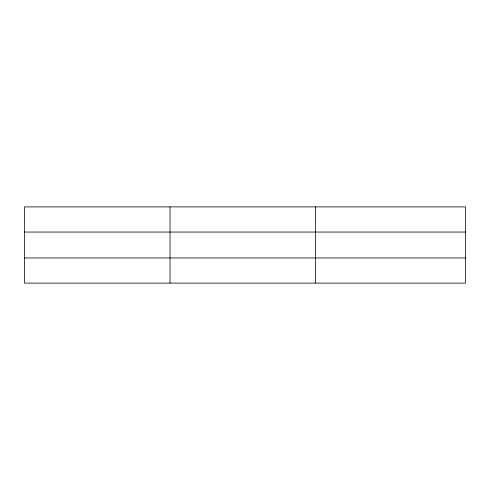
<?xml version="1.0" encoding="UTF-8"?>
<svg xmlns="http://www.w3.org/2000/svg" width="490" height="490" viewBox="0 0 490 490"><rect width="100%" height="100%" fill="white"/><g stroke="black" fill="none" stroke-linecap="round" stroke-linejoin="round"><path stroke-width="0.73" d="M170.03 283.104L170.03 206.896M315.56 283.104L315.56 206.896M465.5 257.954L465.5 283.104L24.5 283.104L24.5 206.896L465.5 206.896L465.5 257.954L24.5 257.954M24.5 232.046L465.5 232.046"/></g></svg>
